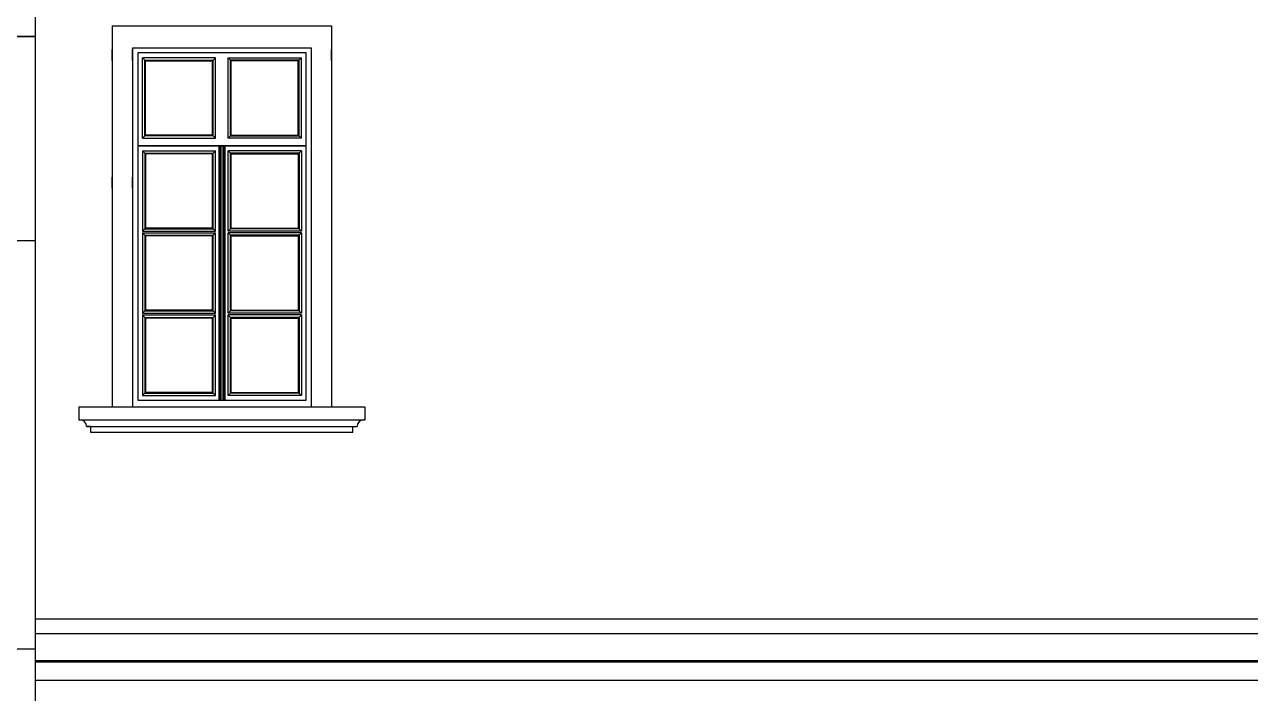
# Model space of a CAD drawing. Header units: millimetres. Extents: x 60 to 102290, y 34 to 65730.
# Drawn here: x 37364 to 44572, y 55089 to 59019 of the extents above; entities that cross this region are included whole.
import ezdxf

# ---------------------------------------------------------------- set-up
doc = ezdxf.new("R2010")
doc.units = ezdxf.units.MM

# ---------------------------------------------------------------- blocks, each defined once
blk = doc.blocks.new('98')
at = {"color": 7, "lineweight": 30, "ltscale": 100}
for p, q in [((206346.7, 160363.1), (206346.7, 160461.5)), ((206346.7, 160461.5), (206726.7, 160461.5)), ((206726.7, 160461.5), (206726.7, 160363.1)), ((206461.7, 160223.1), (206346.7, 160363.1)), ((206726.7, 160363.1), (206611.7, 160223.1)), ((206461.7, 160223.1), (206461.7, 151895.2)), ((206461.7, 160223.1), (206461.7, 159114)), ((206611.7, 160223.1), (206461.7, 160223.1)), ((206611.7, 151895.2), (206611.7, 160223.1)), ((206461.7, 160130.4), (206611.7, 160130.4)), ((206461.7, 160087.9), (206611.7, 160087.9)), ((206461.7, 159938.7), (206611.7, 159938.7)), ((206461.7, 159685.9), (206611.7, 159685.9)), ((206461.7, 159114), (206611.7, 159114)), ((206611.7, 159114), (206461.7, 159114)), ((206461.7, 157914), (206611.7, 157914)), ((206611.7, 155514), (206461.7, 155514)), ((206461.7, 154314), (206611.7, 154314)), ((206611.7, 153114), (206461.7, 153114)), ((206461.7, 152053.1), (206611.7, 152053.1))]:
    blk.add_line(p, q, dxfattribs=at)
at = {"color": 7, "lineweight": 25, "ltscale": 100}
for p, q in [((206461.7, 159816.4), (206611.7, 159816.4)), ((206461.7, 157914), (206461.7, 156714))]:
    blk.add_line(p, q, dxfattribs=at)
at = {"color": 7, "lineweight": 30, "ltscale": 100}
blk.add_lwpolyline([(206346.7, 160363.1), (206726.7, 160363.1)], dxfattribs=at)
blk.add_ellipse((206536.7, 151895.2), major_axis=(0, 108.7), ratio=0.689997, dxfattribs=at)

msp = doc.modelspace()

# ---------------------------------------------------------------- linework, layer by layer
at = {"ltscale": 100}
for p, q in [((37879.2, 59012.1), (37879.2, 56772.1)), ((37879.2, 59012.1), (39168.9, 59012.1)), ((39168.9, 59012.1), (39168.9, 56772.1)), ((37879.2, 58807.1), (37879.2, 58872.1)), ((37999.2, 58882.1), (37999.2, 56772.1)), ((37999.2, 58882.1), (39048.9, 58882.1)), ((37999.2, 58807.1), (37999.2, 58872.1)), ((39048.9, 58882.1), (39048.9, 56772.1)), ((37879.2, 58057.1), (37879.2, 58122.1)), ((37999.2, 58057.1), (37999.2, 58122.1)), ((37684, 56772.1), (39364, 56772.1)), ((37684, 56772.1), (37684, 56697.1)), ((37999.2, 56772.1), (39048.9, 56772.1)), ((39364, 56772.1), (39364, 56697.1)), ((37684, 56697.1), (39364, 56697.1)), ((37754, 56657.1), (37729, 56657.1)), ((37754, 56622.1), (37754, 56657.1)), ((39294, 56622.1), (37754, 56622.1)), ((39294, 56657.1), (39319, 56657.1)), ((39294, 56622.1), (39294, 56657.1)), ((37429, 55528.3), (41043.1, 55528.3)), ((41043.1, 55528.3), (45279.6, 55528.3)), ((37429, 55442.1), (41043.1, 55442.1)), ((41043.1, 55442.1), (45434.9, 55442.1)), ((37429, 55282.1), (41043.1, 55282.1)), ((37429, 55282.1), (41043.1, 55282.1)), ((41043.1, 55272), (37429, 55272)), ((41043.1, 55282.1), (45409.6, 55282.1)), ((41043.1, 55282.1), (45409.6, 55282.1)), ((45344.6, 55272), (41043.1, 55272)), ((37429, 55167), (41043.1, 55167)), ((41043.1, 55167), (45279.6, 55167))]:
    msp.add_line(p, q, dxfattribs=at)
at = {"ltscale": 4}
for p, q in [((39019.6, 58852), (38029.2, 58852)), ((38029.2, 58852), (38029.2, 56812.1)), ((38057.2, 58351.7), (38057.2, 58824.1)), ((38487.2, 58824.1), (38057.2, 58824.1)), ((38075.2, 58806), (38057.2, 58823.9)), ((38469.2, 58806), (38487.2, 58823.9)), ((38487.2, 58351.7), (38487.2, 58824.1)), ((38561.2, 58351.7), (38561.2, 58824.1)), ((38561.2, 58824.1), (38991.6, 58824.1)), ((38579.2, 58806), (38561.2, 58823.9)), ((38973.6, 58806), (38991.6, 58823.9)), ((38991.6, 58351.7), (38991.6, 58824.1)), ((39019.6, 56812.1), (39019.6, 58852)), ((39049.2, 58872.1), (39049.2, 58807.1)), ((39169.2, 58807.1), (39169.2, 58872.1)), ((38071.2, 58810.1), (38473.2, 58810.1)), ((38071.2, 58365.7), (38071.2, 58810.1)), ((38075.2, 58806.1), (38469.2, 58806.1)), ((38075.2, 58369.7), (38075.2, 58806.1)), ((38469.2, 58369.7), (38469.2, 58806.1)), ((38473.2, 58365.7), (38473.2, 58810.1)), ((38977.6, 58810.1), (38575.2, 58810.1)), ((38575.2, 58365.7), (38575.2, 58810.1)), ((38973.6, 58806.1), (38579.2, 58806.1)), ((38579.2, 58369.7), (38579.2, 58806.1)), ((38973.6, 58369.7), (38973.6, 58806.1)), ((38977.6, 58365.7), (38977.6, 58810.1)), ((38075.2, 58369.6), (38057.2, 58351.7)), ((38057.2, 58351.7), (38487.2, 58351.7)), ((38473.2, 58365.7), (38071.2, 58365.7)), ((38469.2, 58369.7), (38075.2, 58369.7)), ((38469.2, 58369.6), (38487.2, 58351.7)), ((38579.2, 58369.6), (38561.2, 58351.7)), ((38991.6, 58351.7), (38561.2, 58351.7)), ((38575.2, 58365.7), (38977.6, 58365.7)), ((38579.2, 58369.7), (38973.6, 58369.7)), ((38973.6, 58369.7), (38991.6, 58351.7)), ((38029.2, 58308.7), (39019.6, 58308.7)), ((38029.2, 58306.7), (39019.6, 58306.7)), ((38057.2, 58277.7), (38057.2, 57805.1)), ((38057.2, 58277.7), (38487.2, 58277.7)), ((38075.2, 58259.6), (38057.2, 58277.5)), ((38071.2, 58263.7), (38071.2, 57819.1)), ((38071.2, 58263.7), (38473.2, 58263.7)), ((38075.2, 58259.7), (38075.2, 57823.1)), ((38469.2, 58259.7), (38075.2, 58259.7)), ((38469.2, 58259.6), (38487.2, 58277.5)), ((38469.2, 57823.1), (38469.2, 58259.7)), ((38473.2, 57819.1), (38473.2, 58263.7)), ((38487.2, 57805.1), (38487.2, 58277.7)), ((38507.2, 58306.7), (38507.2, 56812.1)), ((38512.2, 58306.7), (38512.2, 56812.1)), ((38518.2, 58306.7), (38518.2, 56812.1)), ((38530.2, 58306.7), (38530.2, 56812.1)), ((38536.2, 58306.7), (38536.2, 56812.1)), ((38541.2, 58306.7), (38541.2, 56812.1)), ((38561.2, 57805.1), (38561.2, 58277.7)), ((38991.6, 58277.7), (38561.2, 58277.7)), ((38579.2, 58259.6), (38561.2, 58277.5)), ((38575.2, 57819.1), (38575.2, 58263.7)), ((38977.6, 58263.7), (38575.2, 58263.7)), ((38579.2, 57823.1), (38579.2, 58259.7)), ((38579.2, 58259.7), (38973.6, 58259.7)), ((38973.6, 58259.6), (38991.6, 58277.5)), ((38973.6, 58259.7), (38973.6, 57823.1)), ((38977.6, 58263.7), (38977.6, 57819.1)), ((38991.6, 58277.7), (38991.6, 57805.1)), ((38075.2, 57823.1), (38057.2, 57805.1)), ((38071.2, 57819.1), (38473.2, 57819.1)), ((38469.2, 57823.1), (38075.2, 57823.1)), ((38469.2, 57823.1), (38487.2, 57805.1)), ((38579.2, 57823.1), (38561.2, 57805.1)), ((38977.6, 57819.1), (38575.2, 57819.1)), ((38579.2, 57823.1), (38973.6, 57823.1)), ((38973.6, 57823), (38991.6, 57805.1)), ((38057.2, 57805.1), (38487.2, 57805.1)), ((38057.2, 57795.1), (38487.2, 57795.1)), ((38057.2, 57795.1), (38057.2, 57322.6)), ((38057.2, 57795.1), (38487.2, 57795.1)), ((38075.2, 57777.1), (38057.2, 57794.9)), ((38071.2, 57781.1), (38071.2, 57336.6)), ((38071.2, 57781.1), (38473.2, 57781.1)), ((38075.2, 57777.1), (38075.2, 57340.6)), ((38469.2, 57777.1), (38075.2, 57777.1)), ((38469.2, 57777), (38487.2, 57794.9)), ((38469.2, 57340.6), (38469.2, 57777.1)), ((38473.2, 57336.6), (38473.2, 57781.1)), ((38487.2, 57322.6), (38487.2, 57795.1)), ((38991.6, 57805.1), (38561.2, 57805.1)), ((38991.6, 57795.1), (38561.2, 57795.1)), ((38561.2, 57322.6), (38561.2, 57795.1)), ((38991.6, 57795.1), (38561.2, 57795.1)), ((38579.2, 57777), (38561.2, 57794.9)), ((38575.2, 57336.6), (38575.2, 57781.1)), ((38977.6, 57781.1), (38575.2, 57781.1)), ((38579.2, 57340.6), (38579.2, 57777.1)), ((38579.2, 57777.1), (38973.6, 57777.1)), ((38973.6, 57777), (38991.6, 57794.9)), ((38973.6, 57777.1), (38973.6, 57340.6)), ((38977.6, 57781.1), (38977.6, 57336.6)), ((38991.6, 57795.1), (38991.6, 57322.6)), ((38075.2, 57340.5), (38057.2, 57322.6)), ((38057.2, 57322.6), (38487.2, 57322.6)), ((38057.2, 57312.6), (38487.2, 57312.6)), ((38057.2, 57312.6), (38057.2, 56840)), ((38057.2, 57312.6), (38487.2, 57312.6)), ((38075.2, 57294.6), (38057.2, 57312.5)), ((38071.2, 57336.6), (38473.2, 57336.6)), ((38469.2, 57340.6), (38075.2, 57340.6)), ((38469.2, 57340.5), (38487.2, 57322.6)), ((38469.2, 57294.6), (38487.2, 57312.5)), ((38487.2, 56840), (38487.2, 57312.6)), ((38579.2, 57340.5), (38561.2, 57322.6)), ((38991.6, 57322.6), (38561.2, 57322.6)), ((38991.6, 57312.6), (38561.2, 57312.6)), ((38561.2, 56840), (38561.2, 57312.6)), ((38991.6, 57312.6), (38561.2, 57312.6)), ((38579.2, 57294.6), (38561.2, 57312.5)), ((38977.6, 57336.6), (38575.2, 57336.6)), ((38579.2, 57340.6), (38973.6, 57340.6)), ((38973.6, 57340.5), (38991.6, 57322.6)), ((38973.6, 57294.6), (38991.6, 57312.5)), ((38991.6, 57312.6), (38991.6, 56840)), ((38071.2, 57298.6), (38071.2, 56854)), ((38071.2, 57298.6), (38473.2, 57298.6)), ((38075.2, 57294.6), (38075.2, 56858)), ((38469.2, 57294.6), (38075.2, 57294.6)), ((38469.2, 56858), (38469.2, 57294.6)), ((38473.2, 56854), (38473.2, 57298.6)), ((38575.2, 56854), (38575.2, 57298.6)), ((38977.6, 57298.6), (38575.2, 57298.6)), ((38579.2, 56858), (38579.2, 57294.6)), ((38579.2, 57294.6), (38973.6, 57294.6)), ((38973.6, 57294.6), (38973.6, 56858)), ((38977.6, 57298.6), (38977.6, 56854)), ((38029.2, 56812.1), (39019.6, 56812.1)), ((38075.2, 56858), (38057.2, 56840.1)), ((38057.2, 56840.1), (38487.2, 56840.1)), ((38057.2, 56840), (38487.2, 56840)), ((38071.2, 56854.1), (38473.2, 56854.1)), ((38071.2, 56854), (38473.2, 56854)), ((38075.2, 56858.1), (38469.2, 56858.1)), ((38469.2, 56858), (38075.2, 56858)), ((38469.2, 56858), (38487.2, 56840.1)), ((38579.2, 56858), (38561.2, 56840.1)), ((38991.6, 56840.1), (38561.2, 56840.1)), ((38991.6, 56840), (38561.2, 56840)), ((38977.6, 56854.1), (38575.2, 56854.1)), ((38977.6, 56854), (38575.2, 56854)), ((38579.2, 56858), (38973.6, 56858)), ((38973.6, 56858), (38991.6, 56840.1)), ((37729, 56657.1), (39294, 56657.1))]:
    msp.add_line(p, q, dxfattribs=at)
at = {"ltscale": 100}
for centre, start, end in [((37689, 56657.1), 0, 90), ((39359, 56657.1), 90, 180)]:
    msp.add_arc(centre, 40, start, end, dxfattribs=at)

# ---------------------------------------------------------------- block references
at = {"xscale": 1.000008334555589, "yscale": 1.000008334555589, "zscale": 1.000008334555589}
msp.add_blockref('98', (-169184.4, -100165.8), dxfattribs=at)

doc.saveas('drawing.dxf')
